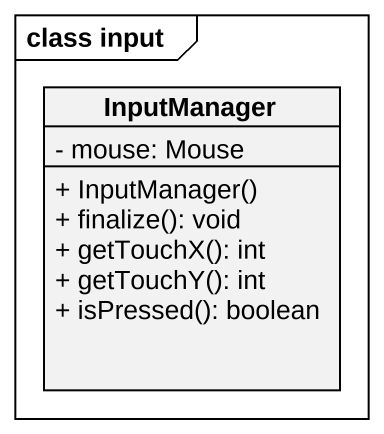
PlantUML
@startuml
mainframe class input
hide circle
hide empty members
skinparam classAttributeIconSize 0
class InputManager {
  - mouse: Mouse
  + InputManager()
  + finalize(): void
  + getTouchX(): int
  + getTouchY(): int
  + isPressed(): boolean
}
@enduml
